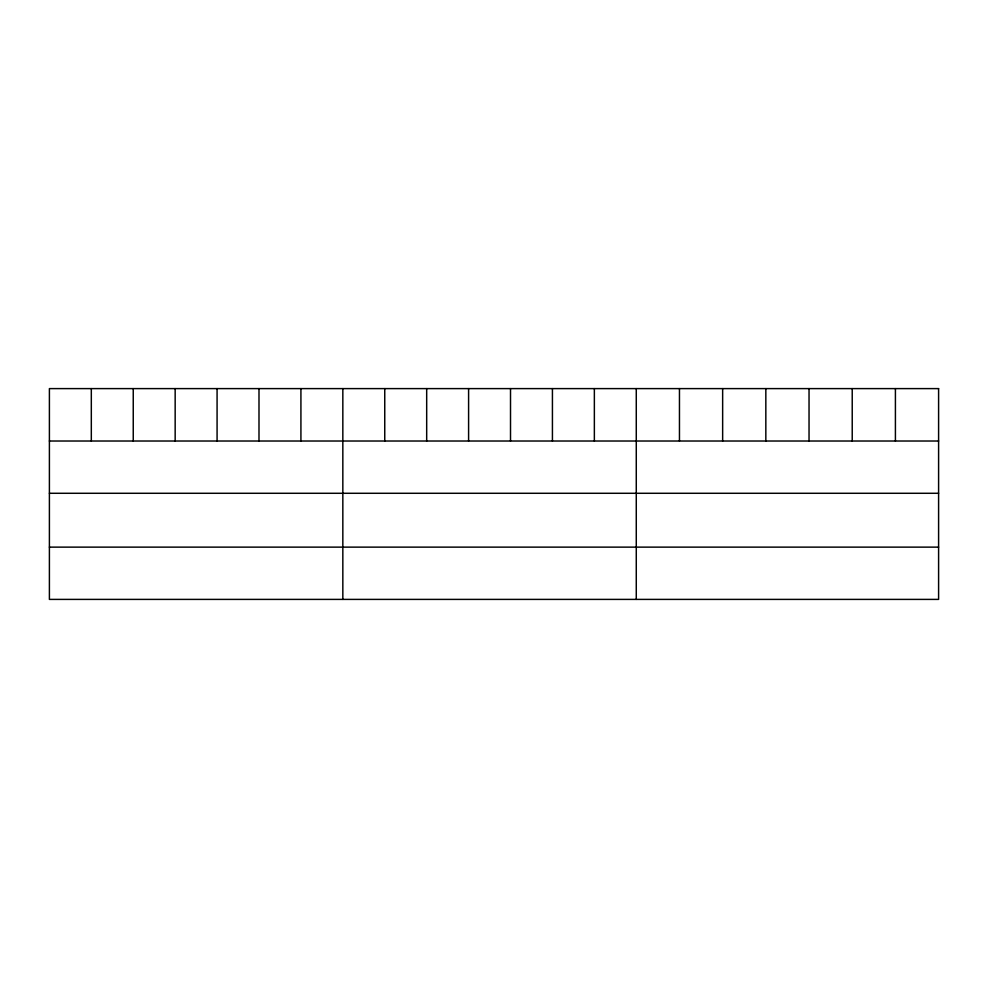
<?xml version="1.0" encoding="UTF-8"?>
<svg xmlns="http://www.w3.org/2000/svg" width="988" height="988" viewBox="0 0 988 988"><rect width="100%" height="100%" fill="white"/><g stroke="black" fill="none" stroke-linecap="round" stroke-linejoin="round"><path stroke-width="1.48" d="M49.4 441.019L938.6 441.019M49.4 493.284L938.6 493.284M49.4 547.13L938.6 547.13M895.412 388.605L895.412 441.019M852.224 388.605L852.224 441.019M809.036 388.605L809.036 441.019M765.836 388.605L765.836 441.019M722.648 388.605L722.648 441.019M679.46 388.605L679.46 441.019M636.272 388.605L636.272 599.395M594.356 388.605L594.356 441.019M552.428 388.605L552.428 441.019M510.512 388.605L510.512 441.019M468.596 388.605L468.596 441.019M426.68 388.605L426.68 441.019M384.752 388.605L384.752 441.019M342.836 388.605L342.836 599.395M300.92 388.605L300.92 441.019M258.992 388.605L258.992 441.019M217.076 388.605L217.076 441.019M175.16 388.605L175.16 441.019M133.244 388.605L133.244 441.019M91.316 388.605L91.316 441.019M938.6 388.605L49.4 388.605L49.4 599.395L938.6 599.395L938.6 388.605"/></g></svg>
